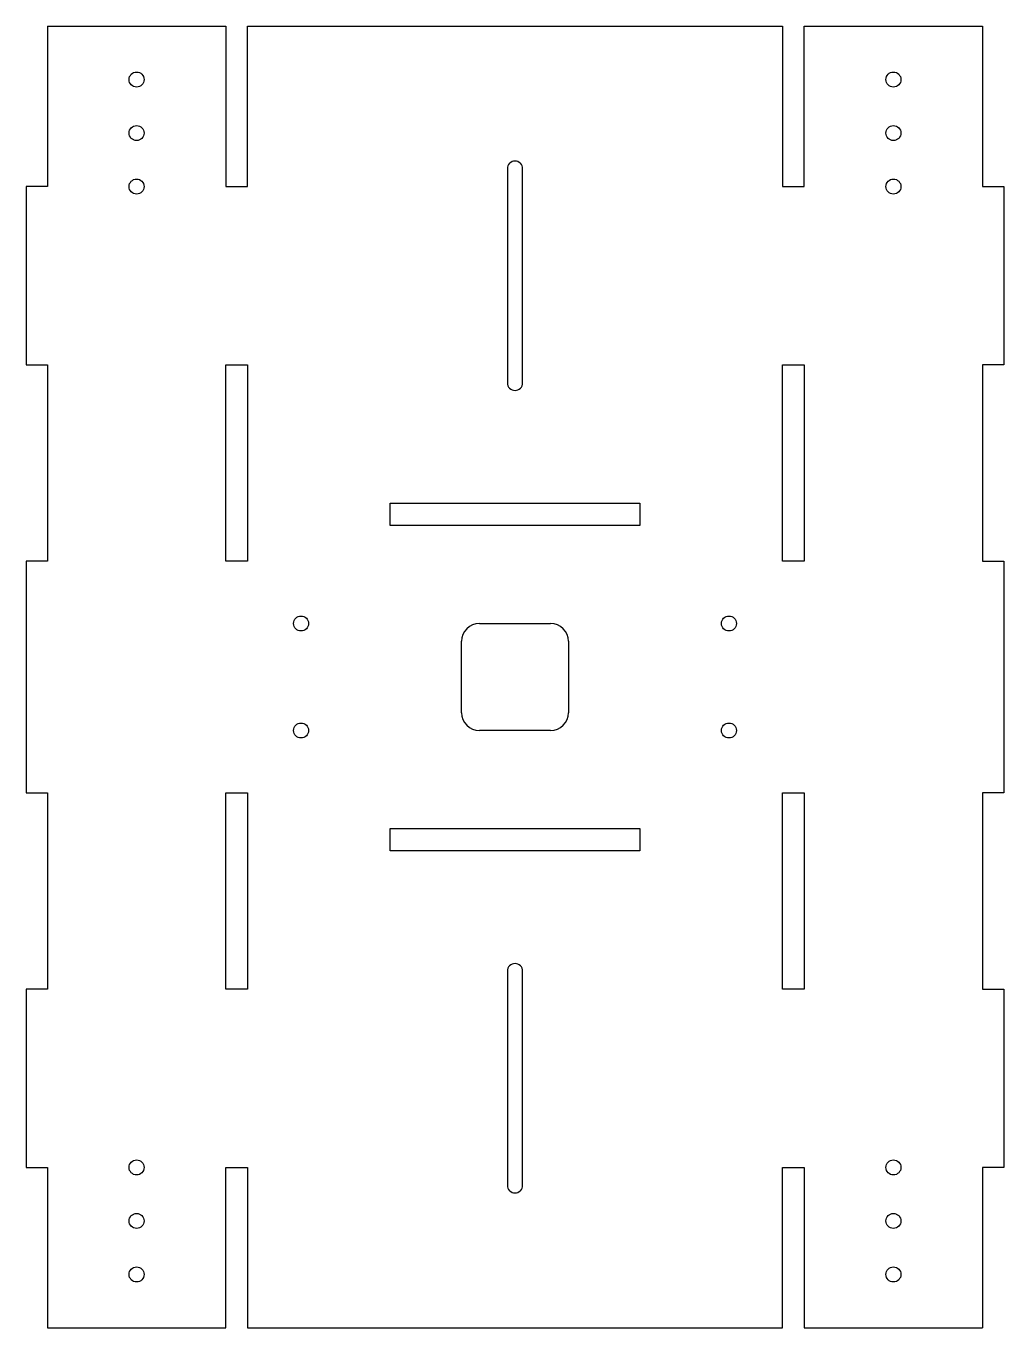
# Model space of a CAD drawing. Header units: millimetres. Extents: x -137 to 137, y -182 to 182.
import ezdxf

# ---------------------------------------------------------------- set-up
doc = ezdxf.new("R2010")
doc.units = ezdxf.units.MM
doc.layers.add('Sketch001', color=7, linetype='CONTINUOUS')

msp = doc.modelspace()

# ---------------------------------------------------------------- linework, layer by layer
at = {"layer": 'Sketch001'}
for p, q in [((-131.15, 182.5, 96), (-81.15, 182.5, 96)), ((-131.15, 182.5, 96), (-131.15, 137.5, 96)), ((-81.15, 182.5, 96), (-81.15, 137.5, 96)), ((-75, 137.5, 96), (-75, 182.5, 96)), ((-75, 182.5, 96), (75, 182.5, 96)), ((75, 182.5, 96), (75, 137.5, 96)), ((81.15, 137.5, 96), (81.15, 182.5, 96)), ((81.15, 182.5, 96), (131.15, 182.5, 96)), ((131.15, 182.5, 96), (131.15, 137.5, 96)), ((-2.15, 142.5, 96), (-2.15, 82.5, 96)), ((2.15, 82.5, 96), (2.15, 142.5, 96)), ((-137.15, 137.5, 96), (-137.15, 87.5, 96)), ((-131.15, 137.5, 96), (-137.15, 137.5, 96)), ((-81.15, 137.5, 96), (-75, 137.5, 96)), ((75, 137.5, 96), (81.15, 137.5, 96)), ((131.15, 137.5, 96), (137.15, 137.5, 96)), ((137.15, 137.5, 96), (137.15, 87.5, 96)), ((-137.15, 87.5, 96), (-131.15, 87.5, 96)), ((-131.15, 87.5, 96), (-131.15, 32.5, 96)), ((-81.15, 87.5, 96), (-75, 87.5, 96)), ((-81.15, 32.5, 96), (-81.15, 87.5, 96)), ((-75, 87.5, 96), (-75, 32.5, 96)), ((75, 87.5, 96), (81.15, 87.5, 96)), ((75, 32.5, 96), (75, 87.5, 96)), ((81.15, 87.5, 96), (81.15, 32.5, 96)), ((137.15, 87.5, 96), (131.15, 87.5, 96)), ((131.15, 87.5, 96), (131.15, 32.5, 96)), ((-35, 42.5, 96), (-35, 48.75, 96)), ((-35, 48.75, 96), (35, 48.75, 96)), ((35, 48.75, 96), (35, 42.5, 96)), ((35, 42.5, 96), (-35, 42.5, 96)), ((-137.15, 32.5, 96), (-137.15, -32.5, 96)), ((-131.15, 32.5, 96), (-137.15, 32.5, 96)), ((-75, 32.5, 96), (-81.15, 32.5, 96)), ((81.15, 32.5, 96), (75, 32.5, 96)), ((131.15, 32.5, 96), (137.15, 32.5, 96)), ((137.15, 32.5, 96), (137.15, -32.5, 96)), ((-10, 15, 96), (10, 15, 96)), ((-15, -10, 96), (-15, 10, 96)), ((15, 10, 96), (15, -10, 96)), ((10, -15, 96), (-10, -15, 96)), ((-137.15, -32.5, 96), (-131.15, -32.5, 96)), ((-131.15, -32.5, 96), (-131.15, -87.5, 96)), ((-81.15, -32.5, 96), (-75, -32.5, 96)), ((-81.15, -87.5, 96), (-81.15, -32.5, 96)), ((-75, -32.5, 96), (-75, -87.5, 96)), ((75, -87.5, 96), (75, -32.5, 96)), ((75, -32.5, 96), (81.15, -32.5, 96)), ((81.15, -32.5, 96), (81.15, -87.5, 96)), ((137.15, -32.5, 96), (131.15, -32.5, 96)), ((131.15, -32.5, 96), (131.15, -87.5, 96)), ((-35, -48.75, 96), (-35, -42.5, 96)), ((-35, -42.5, 96), (35, -42.5, 96)), ((35, -42.5, 96), (35, -48.75, 96)), ((35, -48.75, 96), (-35, -48.75, 96)), ((-2.15, -82.5, 96), (-2.15, -142.5, 96)), ((2.15, -142.5, 96), (2.15, -82.5, 96)), ((-137.15, -87.5, 96), (-137.15, -137.5, 96)), ((-131.15, -87.5, 96), (-137.15, -87.5, 96)), ((-75, -87.5, 96), (-81.15, -87.5, 96)), ((81.15, -87.5, 96), (75, -87.5, 96)), ((131.15, -87.5, 96), (137.15, -87.5, 96)), ((137.15, -87.5, 96), (137.15, -137.5, 96)), ((-137.15, -137.5, 96), (-131.15, -137.5, 96)), ((-131.15, -137.5, 96), (-131.15, -182.5, 96)), ((-81.15, -137.5, 96), (-75, -137.5, 96)), ((-81.15, -182.5, 96), (-81.15, -137.5, 96)), ((-75, -137.5, 96), (-75, -182.5, 96)), ((75, -137.5, 96), (81.15, -137.5, 96)), ((75, -182.5, 96), (75, -137.5, 96)), ((81.15, -137.5, 96), (81.15, -182.5, 96)), ((137.15, -137.5, 96), (131.15, -137.5, 96)), ((131.15, -137.5, 96), (131.15, -182.5, 96)), ((-131.15, -182.5, 96), (-81.15, -182.5, 96)), ((-75, -182.5, 96), (75, -182.5, 96)), ((81.15, -182.5, 96), (131.15, -182.5, 96))]:
    msp.add_line(p, q, dxfattribs=at)
for centre in [(-106.15, 167.5), (106.15, 167.5), (-106.15, 152.5), (106.15, 152.5), (-106.15, 137.5), (106.15, 137.5), (-60, 15), (60, 15), (-60, -15), (60, -15), (-106.15, -137.5), (106.15, -137.5), (-106.15, -152.5), (106.15, -152.5), (-106.15, -167.5), (106.15, -167.5)]:
    msp.add_circle(centre, 2.1, dxfattribs=at)
for centre, radius, start, end in [((0, 142.5, 96), 2.15, 0, 180), ((0, 82.5, 96), 2.15, 180, 0), ((-10, 10, 96), 5, 90, 180), ((10, 10, 96), 5, 0, 90), ((-10, -10, 96), 5, -180, -90), ((10, -10, 96), 5, -90, 0), ((0, -82.5, 96), 2.15, 0, 180), ((0, -142.5, 96), 2.15, 180, 0)]:
    msp.add_arc(centre, radius, start, end, dxfattribs=at)

doc.saveas('drawing.dxf')
